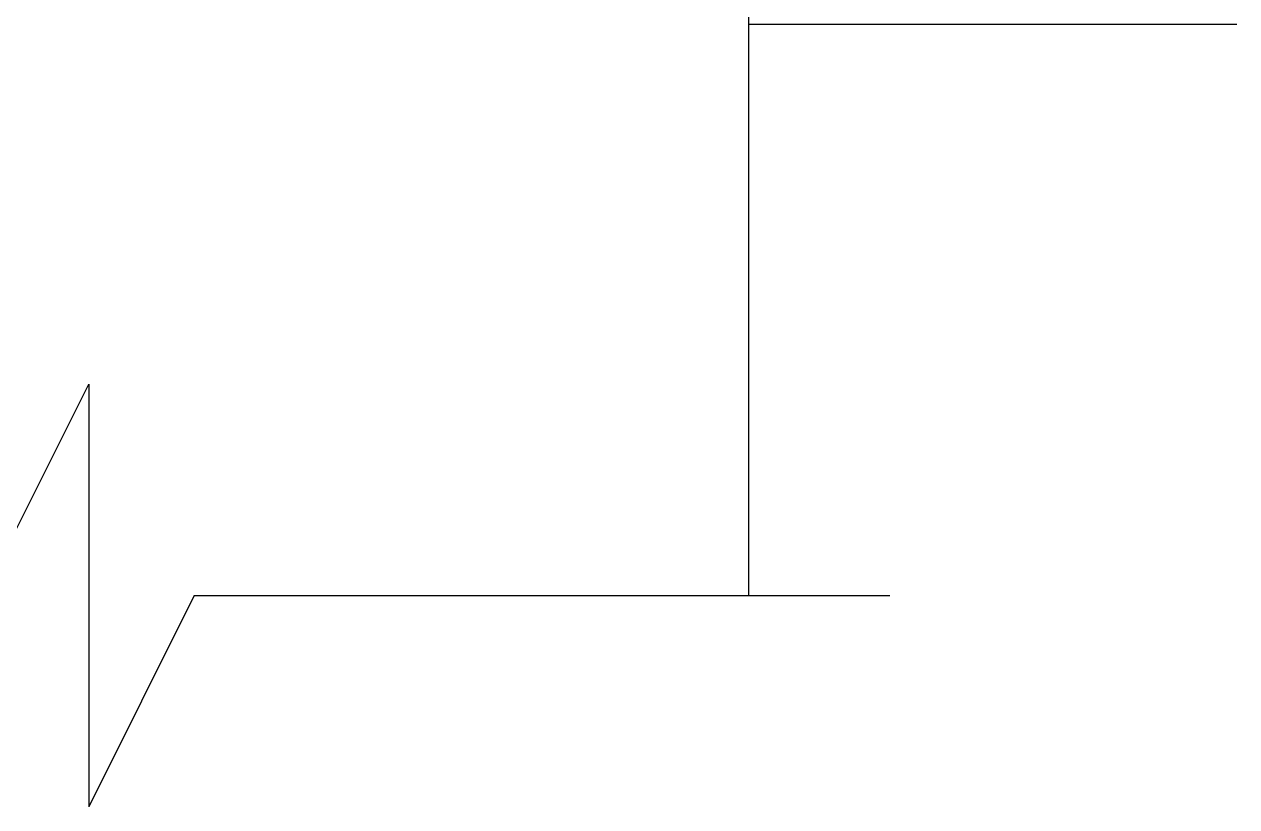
# Model space of a CAD drawing. Header units: millimetres. Extents: x -633009578 to 5705885, y -633235091 to 2571734.
# Drawn here: x 2450957 to 2453134, y 1995387 to 1996792 of the extents above; entities that cross this region are included whole.
import ezdxf

# ---------------------------------------------------------------- set-up
doc = ezdxf.new("R2010")
doc.units = ezdxf.units.MM
doc.header["$LTSCALE"] = 1000
doc.header["$MEASUREMENT"] = 0
doc.layers.get('0').update_dxf_attribs({"color": 9})
doc.layers.add('E-WIRE-系统', color=3, linetype='Continuous')

# ---------------------------------------------------------------- blocks, each defined once
blk = doc.blocks.new('G$CF4FACE3C')
at = {"layer": 'E-WIRE-系统'}
for p, q in [((-11634.4, -639.7), (-11634.4, 1593.9)), ((-11634.4, 287.5), (-10842.5, 287.5)), ((-11141.7, 287.5), (-10848.3, 287.5)), ((-12877.9, -639.7), (-12706.4, -296.8)), ((-12706.4, -296.8), (-12706.4, -982.5)), ((-12535, -639.7), (-12706.4, -982.5)), ((-12535, -639.7), (-11405.8, -639.7))]:
    blk.add_line(p, q, dxfattribs=at)

msp = doc.modelspace()

# ---------------------------------------------------------------- block references
at = {"xscale": 1.10592, "yscale": 1.10592, "zscale": 1.10592}
msp.add_blockref('G$CF4FACE3C', (2465124.5, 1996473.9, -46.1), dxfattribs=at)

doc.saveas('drawing.dxf')
